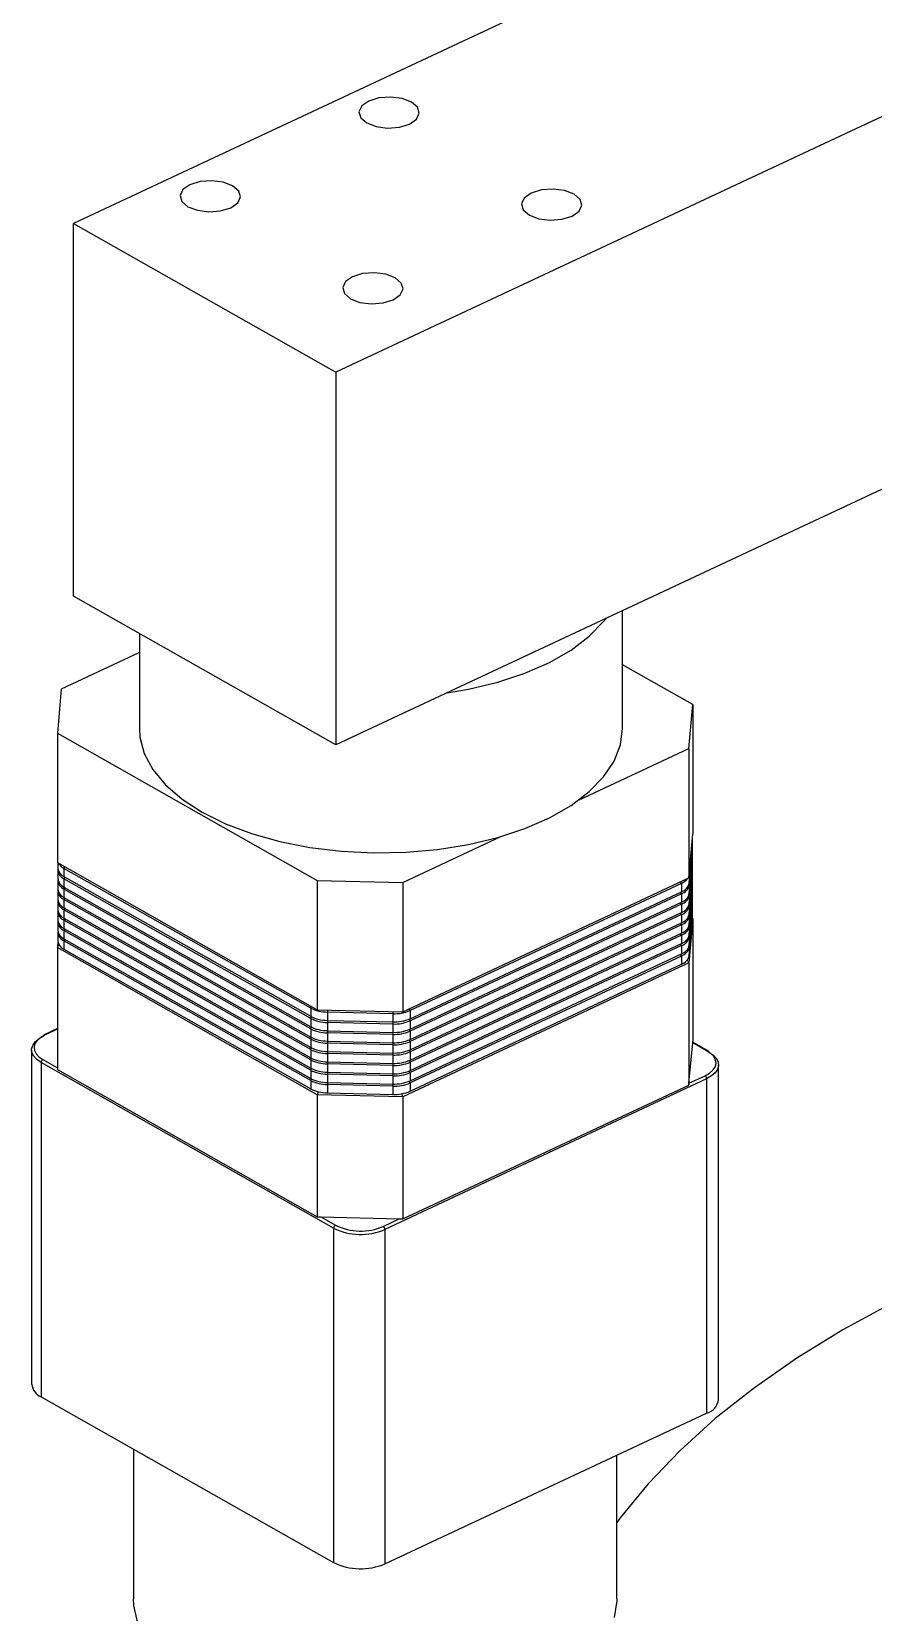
# Model space of a CAD drawing. Header units: millimetres. Extents: x 0 to 420, y 0 to 297.
# Drawn here: x 72.21 to 79.18, y 223.73 to 236.81 of the extents above; entities that cross this region are included whole.
import ezdxf

# ---------------------------------------------------------------- set-up
doc = ezdxf.new("R2010")
doc.units = ezdxf.units.MM

msp = doc.modelspace()

# ---------------------------------------------------------------- linework, layer by layer
at = {"color": 7, "linetype": 'Continuous', "lineweight": 25}
for p, q in [((83.652, 240.424), (72.554, 235.226)), ((85.825, 239.193), (74.727, 233.996)), ((85.825, 236.107), (74.727, 230.91)), ((72.554, 232.141), (72.554, 235.226)), ((72.554, 235.226), (74.727, 233.996)), ((74.727, 233.996), (74.727, 230.91)), ((74.727, 230.91), (72.554, 232.141)), ((77.1, 231.046), (77.1, 232.021)), ((73.1, 231.831), (73.1, 231.046)), ((73.1, 231.674), (72.454, 231.371)), ((77.681, 231.244), (77.1, 231.573)), ((72.454, 231.371), (72.421, 231.008)), ((77.647, 230.88), (77.681, 231.244)), ((77.681, 231.244), (77.681, 230.172)), ((72.421, 231.008), (74.573, 229.788)), ((72.421, 231.008), (72.421, 229.936)), ((76.735, 230.453), (77.647, 230.88)), ((77.647, 230.88), (77.647, 229.808)), ((75.28, 229.771), (76.091, 230.151)), ((77.647, 229.808), (77.681, 230.172)), ((77.677, 230.112), (77.651, 229.834)), ((77.677, 230.049), (77.677, 230.117)), ((77.677, 230.112), (77.677, 230.044)), ((72.421, 229.936), (74.573, 228.717)), ((72.424, 229.934), (72.424, 229.888)), ((77.651, 229.765), (77.677, 230.044)), ((77.677, 230.027), (77.651, 229.748)), ((77.651, 229.679), (77.677, 229.958)), ((77.677, 229.941), (77.651, 229.662)), ((77.677, 230.044), (77.677, 230.049)), ((77.677, 229.963), (77.677, 230.031)), ((77.677, 230.027), (77.677, 229.958)), ((77.677, 229.958), (77.677, 229.963)), ((77.677, 229.877), (77.677, 229.946)), ((77.677, 229.941), (77.677, 229.872)), ((72.424, 229.871), (72.424, 229.802)), ((72.425, 229.88), (72.425, 229.877)), ((72.425, 229.877), (72.425, 229.876)), ((74.518, 228.731), (72.476, 229.887)), ((72.476, 229.887), (72.476, 229.819)), ((72.476, 229.819), (74.518, 228.663)), ((74.518, 228.646), (72.476, 229.802)), ((72.476, 229.802), (72.476, 229.733)), ((75.28, 228.7), (77.647, 229.808)), ((77.651, 229.594), (77.677, 229.872)), ((77.677, 229.855), (77.651, 229.577)), ((77.651, 229.834), (77.651, 229.765)), ((77.677, 229.872), (77.677, 229.877)), ((77.677, 229.791), (77.677, 229.86)), ((77.677, 229.855), (77.677, 229.787)), ((72.424, 229.785), (72.424, 229.717)), ((72.424, 229.7), (72.424, 229.631)), ((72.425, 229.795), (72.425, 229.792)), ((72.425, 229.792), (72.425, 229.79)), ((72.425, 229.709), (72.425, 229.706)), ((72.425, 229.706), (72.425, 229.705)), ((72.476, 229.733), (74.518, 228.577)), ((74.518, 228.56), (72.476, 229.716)), ((72.476, 229.716), (72.476, 229.647)), ((74.573, 229.788), (74.573, 228.717)), ((74.573, 229.788), (75.28, 229.771)), ((75.28, 229.771), (75.28, 228.7)), ((77.586, 229.762), (75.341, 228.711)), ((75.341, 228.642), (77.586, 229.694)), ((77.586, 229.677), (75.341, 228.625)), ((77.586, 229.762), (77.586, 229.694)), ((77.586, 229.677), (77.586, 229.608)), ((77.651, 229.508), (77.677, 229.787)), ((77.677, 229.769), (77.651, 229.491)), ((77.651, 229.748), (77.651, 229.679)), ((77.651, 229.422), (77.677, 229.701)), ((77.677, 229.684), (77.651, 229.405)), ((77.677, 229.787), (77.677, 229.791)), ((77.677, 229.706), (77.677, 229.774)), ((77.677, 229.769), (77.677, 229.701)), ((77.677, 229.701), (77.677, 229.706)), ((77.677, 229.62), (77.677, 229.689)), ((77.677, 229.684), (77.677, 229.615)), ((72.424, 229.614), (72.424, 229.545)), ((72.425, 229.623), (72.425, 229.62)), ((72.425, 229.62), (72.425, 229.619)), ((72.425, 229.538), (72.425, 229.534)), ((72.425, 229.534), (72.425, 229.533)), ((72.476, 229.647), (74.518, 228.491)), ((74.518, 228.474), (72.476, 229.63)), ((72.476, 229.63), (72.476, 229.562)), ((72.476, 229.562), (74.518, 228.405)), ((74.518, 228.388), (72.476, 229.545)), ((72.476, 229.545), (72.476, 229.476)), ((75.341, 228.557), (77.586, 229.608)), ((77.586, 229.591), (75.341, 228.54)), ((77.586, 229.591), (77.586, 229.522)), ((77.651, 229.662), (77.651, 229.594)), ((77.651, 229.337), (77.677, 229.615)), ((77.677, 229.598), (77.651, 229.319)), ((77.651, 229.577), (77.651, 229.508)), ((77.677, 229.615), (77.677, 229.62)), ((77.677, 229.534), (77.677, 229.603)), ((77.677, 229.598), (77.677, 229.529)), ((77.677, 229.529), (77.677, 229.534)), ((72.424, 229.528), (72.424, 229.46)), ((72.424, 229.442), (72.424, 229.374)), ((72.425, 229.452), (72.425, 229.449)), ((72.425, 229.449), (72.425, 229.447)), ((72.476, 229.476), (74.518, 228.32)), ((74.518, 228.303), (72.476, 229.459)), ((72.476, 229.459), (72.476, 229.39)), ((75.341, 228.471), (77.586, 229.522)), ((77.586, 229.505), (75.341, 228.454)), ((75.341, 228.385), (77.586, 229.437)), ((77.586, 229.42), (75.341, 228.368)), ((77.586, 229.505), (77.586, 229.437)), ((77.586, 229.42), (77.586, 229.351)), ((77.681, 229.469), (77.647, 229.105)), ((77.651, 229.251), (77.677, 229.529)), ((77.677, 229.512), (77.651, 229.234)), ((77.651, 229.491), (77.651, 229.422)), ((77.651, 229.165), (77.677, 229.444)), ((77.651, 229.405), (77.651, 229.337)), ((77.677, 229.449), (77.677, 229.517)), ((77.677, 229.512), (77.677, 229.444)), ((77.677, 229.444), (77.677, 229.449)), ((77.681, 229.469), (77.681, 228.458)), ((72.425, 229.28), (72.421, 229.235)), ((72.424, 229.357), (72.424, 229.288)), ((72.425, 229.366), (72.425, 229.363)), ((72.425, 229.363), (72.425, 229.362)), ((72.476, 229.39), (74.518, 228.234)), ((74.518, 228.217), (72.476, 229.373)), ((72.476, 229.373), (72.476, 229.305)), ((72.476, 229.305), (74.518, 228.148)), ((74.518, 228.131), (72.476, 229.287)), ((72.476, 229.287), (72.476, 229.219)), ((75.341, 228.3), (77.586, 229.351)), ((77.586, 229.334), (75.341, 228.282)), ((77.586, 229.334), (77.586, 229.265)), ((77.651, 229.319), (77.651, 229.251)), ((74.573, 228.014), (72.421, 229.233)), ((72.421, 229.233), (72.421, 228.222)), ((72.476, 229.219), (74.518, 228.063)), ((75.341, 228.214), (77.586, 229.265)), ((77.586, 229.248), (75.341, 228.197)), ((75.341, 228.128), (77.586, 229.18)), ((77.586, 229.162), (75.341, 228.111)), ((77.586, 229.248), (77.586, 229.18)), ((77.586, 229.162), (77.586, 229.094)), ((77.651, 229.234), (77.651, 229.165)), ((77.647, 229.105), (75.28, 227.997)), ((75.341, 228.042), (77.586, 229.094)), ((77.647, 229.105), (77.647, 228.094)), ((74.518, 228.731), (74.518, 228.663)), ((74.518, 228.646), (74.518, 228.577)), ((74.573, 228.717), (75.28, 228.7)), ((75.197, 228.684), (74.656, 228.698)), ((74.656, 228.698), (74.656, 228.629)), ((74.656, 228.629), (75.197, 228.616)), ((75.197, 228.684), (75.197, 228.616)), ((75.341, 228.711), (75.341, 228.642)), ((75.341, 228.625), (75.341, 228.557)), ((72.421, 228.561), (72.311, 228.51)), ((74.518, 228.56), (74.518, 228.491)), ((75.197, 228.599), (74.656, 228.612)), ((74.656, 228.612), (74.656, 228.543)), ((74.656, 228.543), (75.197, 228.53)), ((75.197, 228.513), (74.656, 228.526)), ((74.656, 228.526), (74.656, 228.458)), ((75.197, 228.599), (75.197, 228.53)), ((75.197, 228.513), (75.197, 228.444)), ((75.341, 228.54), (75.341, 228.471)), ((72.208, 228.385), (72.208, 225.616)), ((74.518, 228.474), (74.518, 228.405)), ((74.518, 228.388), (74.518, 228.32)), ((74.656, 228.458), (75.197, 228.444)), ((75.197, 228.427), (74.656, 228.44)), ((74.656, 228.44), (74.656, 228.372)), ((74.656, 228.372), (75.197, 228.359)), ((75.197, 228.427), (75.197, 228.359)), ((75.341, 228.454), (75.341, 228.385)), ((75.341, 228.368), (75.341, 228.3)), ((77.649, 228.108), (77.68, 228.443)), ((77.68, 228.443), (77.681, 228.458)), ((77.811, 228.375), (77.68, 228.449)), ((77.801, 228.375), (77.68, 228.443)), ((74.708, 226.909), (72.286, 228.281)), ((72.286, 228.281), (72.286, 225.512)), ((74.518, 228.303), (74.518, 228.234)), ((75.197, 228.342), (74.656, 228.355)), ((74.656, 228.355), (74.656, 228.286)), ((74.656, 228.286), (75.197, 228.273)), ((75.197, 228.256), (74.656, 228.269)), ((74.656, 228.269), (74.656, 228.2)), ((75.197, 228.342), (75.197, 228.273)), ((75.197, 228.256), (75.197, 228.187)), ((75.341, 228.282), (75.341, 228.214)), ((77.893, 225.492), (77.893, 228.26)), ((72.421, 228.222), (74.573, 227.002)), ((74.518, 228.217), (74.518, 228.148)), ((74.518, 228.131), (74.518, 228.063)), ((74.656, 228.2), (75.197, 228.187)), ((75.197, 228.17), (74.656, 228.183)), ((74.656, 228.183), (74.656, 228.115)), ((74.656, 228.115), (75.197, 228.102)), ((75.197, 228.084), (74.656, 228.098)), ((74.656, 228.098), (74.656, 228.029)), ((77.795, 228.146), (75.132, 226.899)), ((75.197, 228.17), (75.197, 228.102)), ((75.28, 226.985), (77.647, 228.094)), ((75.341, 228.197), (75.341, 228.128)), ((75.341, 228.111), (75.341, 228.042)), ((77.647, 228.094), (77.649, 228.108)), ((77.649, 228.108), (77.782, 228.171)), ((77.795, 228.146), (77.795, 225.377)), ((75.28, 227.997), (74.573, 228.014)), ((74.573, 228.014), (74.573, 227.002)), ((74.656, 228.029), (75.197, 228.016)), ((75.197, 228.084), (75.197, 228.016)), ((75.28, 227.997), (75.28, 226.985)), ((74.573, 227.002), (74.602, 227.002)), ((74.602, 227.002), (75.251, 226.986)), ((74.602, 227.002), (74.723, 226.933)), ((75.118, 226.923), (75.251, 226.986)), ((75.251, 226.986), (75.28, 226.985)), ((74.708, 226.909), (74.708, 224.14)), ((75.132, 226.899), (75.132, 224.13)), ((72.286, 225.512), (74.708, 224.14)), ((75.132, 224.13), (77.795, 225.377)), ((73.051, 225.079), (73.051, 223.84)), ((77.051, 223.84), (77.051, 225.029))]:
    msp.add_line(p, q, dxfattribs=at)
at = {"color": 8, "linetype": 'Continuous', "lineweight": 25}
for p, q in [((72.421, 228.556), (72.32, 228.509)), ((72.301, 228.305), (72.421, 228.237))]:
    msp.add_line(p, q, dxfattribs=at)
at = {"color": 7, "linetype": 'Continuous', "lineweight": 25, "flags": 128}
for points in [[(75.352, 236.231), (75.274, 236.261), (75.179, 236.273), (75.083, 236.266), (74.999, 236.24), (74.941, 236.2), (74.917, 236.151), (74.932, 236.101), (74.982, 236.058), (75.061, 236.028), (75.155, 236.016), (75.252, 236.024), (75.335, 236.049), (75.393, 236.09), (75.417, 236.139), (75.402, 236.188), (75.352, 236.231)], [(73.872, 235.538), (73.794, 235.568), (73.699, 235.58), (73.603, 235.573), (73.519, 235.547), (73.461, 235.507), (73.438, 235.458), (73.452, 235.408), (73.502, 235.365), (73.581, 235.335), (73.676, 235.323), (73.772, 235.331), (73.856, 235.357), (73.914, 235.397), (73.937, 235.446), (73.923, 235.495), (73.872, 235.538)], [(76.698, 235.469), (76.619, 235.499), (76.524, 235.511), (76.428, 235.504), (76.344, 235.478), (76.286, 235.437), (76.263, 235.389), (76.277, 235.339), (76.328, 235.296), (76.406, 235.266), (76.501, 235.254), (76.597, 235.261), (76.681, 235.287), (76.739, 235.328), (76.762, 235.377), (76.748, 235.426), (76.698, 235.469)], [(75.218, 234.776), (75.139, 234.806), (75.045, 234.818), (74.948, 234.811), (74.865, 234.785), (74.807, 234.745), (74.783, 234.696), (74.798, 234.646), (74.848, 234.603), (74.926, 234.573), (75.021, 234.561), (75.117, 234.568), (75.201, 234.594), (75.259, 234.635), (75.283, 234.684), (75.268, 234.733), (75.218, 234.776)], [(75.647, 231.341), (75.824, 231.371), (76.066, 231.429), (76.291, 231.504), (76.494, 231.593), (76.673, 231.695), (76.823, 231.809), (76.943, 231.932), (76.963, 231.957)], [(73.1, 231.046), (73.105, 230.974), (73.141, 230.838), (73.212, 230.705), (73.317, 230.579), (73.454, 230.46), (73.62, 230.353)], [(73.62, 230.353), (73.813, 230.257), (74.028, 230.176), (74.263, 230.11), (74.512, 230.061), (74.773, 230.029), (75.038, 230.016), (75.305, 230.021), (75.569, 230.044), (75.824, 230.085), (76.066, 230.144), (76.291, 230.218), (76.494, 230.307), (76.673, 230.409), (76.823, 230.523), (76.943, 230.646), (77.03, 230.776), (77.083, 230.911), (77.1, 231.046)], [(77.677, 230.125), (77.677, 230.122), (77.677, 230.112)], [(77.677, 230.04), (77.677, 230.037), (77.677, 230.027)], [(77.677, 229.954), (77.677, 229.951), (77.677, 229.941)], [(77.651, 229.834), (77.649, 229.824), (77.648, 229.821)], [(77.677, 229.868), (77.677, 229.865), (77.677, 229.855)], [(77.677, 229.782), (77.677, 229.78), (77.677, 229.769)], [(77.677, 229.697), (77.677, 229.694), (77.677, 229.684)], [(77.677, 229.611), (77.677, 229.608), (77.677, 229.598)], [(77.677, 229.525), (77.677, 229.522), (77.677, 229.512)], [(72.286, 228.281), (72.251, 228.305), (72.226, 228.333), (72.211, 228.362), (72.208, 228.392), (72.217, 228.422), (72.237, 228.451), (72.267, 228.477), (72.306, 228.499)], [(72.32, 228.509), (72.283, 228.488), (72.255, 228.463), (72.236, 228.437), (72.228, 228.409), (72.231, 228.381), (72.245, 228.353), (72.268, 228.328), (72.301, 228.305)], [(77.782, 228.171), (77.819, 228.192), (77.847, 228.216), (77.865, 228.243), (77.873, 228.271), (77.87, 228.299), (77.857, 228.326), (77.833, 228.352), (77.801, 228.375)], [(77.815, 228.364), (77.851, 228.34), (77.876, 228.313), (77.89, 228.283), (77.893, 228.253), (77.885, 228.223), (77.865, 228.195), (77.835, 228.169), (77.795, 228.146)], [(83.449, 227.569), (83.338, 227.551), (82.779, 227.449), (82.233, 227.33), (81.702, 227.194), (81.188, 227.043), (80.691, 226.876), (80.215, 226.695), (79.761, 226.499), (79.329, 226.289), (78.923, 226.067), (78.543, 225.833), (78.191, 225.587), (77.867, 225.332), (77.574, 225.066), (77.311, 224.793), (77.08, 224.512), (77.051, 224.472)], [(73.085, 223.65), (73.053, 223.786), (73.051, 223.84)], [(77.051, 223.84), (77.051, 223.824), (77.029, 223.687)]]:
    msp.add_lwpolyline(points, dxfattribs=at)
at = {"color": 8, "linetype": 'Continuous', "lineweight": 25, "flags": 128}
for points in [[(77.677, 230.112), (77.677, 230.116), (77.676, 230.118)], [(77.677, 230.027), (77.677, 230.03), (77.676, 230.032)], [(77.677, 229.941), (77.677, 229.944), (77.676, 229.946)], [(72.425, 229.88), (72.425, 229.879), (72.425, 229.877)], [(77.651, 229.834), (77.651, 229.837), (77.65, 229.839)], [(77.677, 229.855), (77.677, 229.858), (77.676, 229.861)], [(72.425, 229.794), (72.425, 229.794), (72.425, 229.792)], [(72.425, 229.708), (72.425, 229.708), (72.425, 229.706)], [(77.677, 229.769), (77.677, 229.773), (77.676, 229.775)], [(77.677, 229.684), (77.677, 229.687), (77.676, 229.689)], [(72.425, 229.622), (72.425, 229.622), (72.425, 229.62)], [(72.425, 229.537), (72.425, 229.536), (72.425, 229.534)], [(77.677, 229.598), (77.677, 229.601), (77.676, 229.604)], [(72.425, 229.451), (72.425, 229.451), (72.425, 229.449)], [(77.677, 229.512), (77.677, 229.516), (77.676, 229.518)], [(72.425, 229.365), (72.425, 229.365), (72.425, 229.363)]]:
    msp.add_lwpolyline(points, dxfattribs=at)
at = {"color": 7, "linetype": 'Continuous', "lineweight": 25}
for centre, radius, start, end in [((72.526, 229.985), 0.109, 210.0716, 243.1725), ((72.509, 229.898), 0.0855, 186.4516, 247.3427), ((72.509, 229.812), 0.0855, 186.4516, 247.3427), ((72.508, 229.879), 0.0833, 182.0413, 247.8059), ((77.537, 229.881), 0.128, 292.3535, 323.7301), ((72.509, 229.726), 0.0855, 186.4516, 247.3427), ((72.508, 229.793), 0.0833, 182.0413, 247.8059), ((72.508, 229.707), 0.0833, 182.0413, 247.8059), ((77.555, 229.788), 0.0992, 288.4152, 346.6982), ((77.555, 229.771), 0.0992, 288.4152, 346.6982), ((77.555, 229.702), 0.0992, 288.4152, 346.6982), ((72.509, 229.641), 0.0855, 186.4516, 247.3427), ((72.509, 229.555), 0.0855, 186.4516, 247.3427), ((72.508, 229.622), 0.0833, 182.0413, 247.8059), ((77.555, 229.685), 0.0992, 288.4152, 346.6982), ((77.555, 229.617), 0.0992, 288.4152, 346.6982), ((77.555, 229.599), 0.0992, 288.4152, 346.6982), ((72.509, 229.469), 0.0855, 186.4516, 247.3427), ((72.508, 229.536), 0.0833, 182.0413, 247.8059), ((72.508, 229.45), 0.0833, 182.0413, 247.8059), ((77.555, 229.531), 0.0992, 288.4152, 346.6982), ((77.555, 229.514), 0.0992, 288.4152, 346.6982), ((77.555, 229.445), 0.0992, 288.4152, 346.6982), ((77.555, 229.428), 0.0992, 288.4152, 346.6982), ((72.509, 229.384), 0.0855, 186.4516, 247.3427), ((72.509, 229.298), 0.0855, 186.4516, 247.3427), ((72.508, 229.365), 0.0833, 182.0413, 247.8059), ((77.555, 229.359), 0.0992, 288.4152, 346.6982), ((77.555, 229.342), 0.0992, 288.4152, 346.6982), ((77.555, 229.274), 0.0992, 288.4152, 346.6982), ((77.555, 229.257), 0.0992, 288.4152, 346.6982), ((77.555, 229.188), 0.0992, 288.4152, 346.6982), ((74.656, 229.001), 0.303, 242.7761, 269.9522), ((74.656, 228.932), 0.303, 242.7761, 269.9522), ((74.656, 228.915), 0.303, 242.7761, 269.9522), ((75.211, 229.013), 0.329, 267.6437, 293.3424), ((75.211, 228.945), 0.329, 267.6437, 293.3424), ((75.211, 228.928), 0.329, 267.6437, 293.3424), ((72.317, 228.5), 0.0109, 122.4768, 186.8008), ((74.656, 228.847), 0.303, 242.7761, 269.9522), ((74.656, 228.829), 0.303, 242.7761, 269.9522), ((74.656, 228.761), 0.303, 242.7761, 269.9522), ((75.211, 228.859), 0.329, 267.6437, 293.3424), ((75.211, 228.842), 0.329, 267.6437, 293.3424), ((74.656, 228.744), 0.303, 242.7761, 269.9522), ((74.656, 228.675), 0.303, 242.7761, 269.9522), ((74.656, 228.658), 0.303, 242.7761, 269.9522), ((75.211, 228.773), 0.329, 267.6437, 293.3424), ((75.211, 228.756), 0.329, 267.6437, 293.3424), ((75.211, 228.688), 0.329, 267.6437, 293.3424), ((75.211, 228.671), 0.329, 267.6437, 293.3424), ((77.804, 228.366), 0.0111, 353.9089, 56.6021), ((72.314, 228.28), 0.0283, 118.4517, 178.391), ((74.656, 228.589), 0.303, 242.7761, 269.9522), ((74.656, 228.572), 0.303, 242.7761, 269.9522), ((74.656, 228.504), 0.303, 242.7761, 269.9522), ((75.211, 228.602), 0.329, 267.6437, 293.3424), ((75.211, 228.585), 0.329, 267.6437, 293.3424), ((74.656, 228.487), 0.303, 242.7761, 269.9522), ((74.656, 228.418), 0.303, 242.7761, 269.9522), ((74.656, 228.401), 0.303, 242.7761, 269.9522), ((75.211, 228.516), 0.329, 267.6437, 293.3424), ((75.211, 228.499), 0.329, 267.6437, 293.3424), ((75.211, 228.431), 0.329, 267.6437, 293.3424), ((75.211, 228.413), 0.329, 267.6437, 293.3424), ((77.765, 228.146), 0.0305, 0.9523, 56.079), ((74.656, 228.332), 0.303, 242.7761, 269.9522), ((75.211, 228.345), 0.329, 267.6437, 293.3424), ((74.736, 226.908), 0.0283, 118.4517, 178.391), ((74.931, 227.36), 0.475, 243.9716, 293.2241), ((75.101, 226.898), 0.0305, 0.9523, 56.079), ((74.931, 227.366), 0.509, 243.9716, 293.2241), ((72.336, 225.631), 0.128, 186.4516, 247.3427), ((77.759, 225.508), 0.136, 285.5872, 353.101), ((74.931, 224.598), 0.509, 243.9716, 293.2241)]:
    msp.add_arc(centre, radius, start, end, dxfattribs=at)
at = {"color": 8, "linetype": 'Continuous', "lineweight": 25}
for centre, radius, start, end in [((72.505, 229.887), 0.0284, 146.9383, 178.0994), ((72.505, 229.801), 0.0284, 146.9383, 178.0994), ((72.505, 229.715), 0.0284, 146.9383, 178.0994), ((77.554, 229.761), 0.0316, 1.7148, 30.4868), ((77.554, 229.676), 0.0316, 1.7148, 30.4868), ((77.636, 229.748), 0.0155, 0.3706, 28.232), ((77.636, 229.662), 0.0155, 0.3706, 28.232), ((72.505, 229.629), 0.0284, 146.9383, 178.0994), ((72.505, 229.544), 0.0284, 146.9383, 178.0994), ((77.554, 229.59), 0.0316, 1.7148, 30.4868), ((77.636, 229.576), 0.0155, 0.3706, 28.232), ((72.505, 229.458), 0.0284, 146.9383, 178.0994), ((77.554, 229.504), 0.0316, 1.7148, 30.4868), ((77.554, 229.419), 0.0316, 1.7148, 30.4868), ((77.636, 229.491), 0.0155, 0.3706, 28.232), ((77.636, 229.405), 0.0155, 0.3706, 28.232), ((72.505, 229.372), 0.0284, 146.9383, 178.0994), ((72.505, 229.287), 0.0284, 146.9383, 178.0994), ((77.554, 229.333), 0.0316, 1.7148, 30.4868), ((77.636, 229.319), 0.0155, 0.3706, 28.232), ((77.554, 229.247), 0.0316, 1.7148, 30.4868), ((77.554, 229.161), 0.0316, 1.7148, 30.4868), ((77.636, 229.234), 0.0155, 0.3706, 28.232), ((74.546, 228.73), 0.0284, 146.9383, 178.0994), ((74.546, 228.645), 0.0284, 146.7948, 178.0958), ((75.113, 228.697), 0.457, 177.7485, 179.8989), ((75.113, 228.611), 0.457, 177.7485, 179.8989), ((75.654, 228.684), 0.457, 177.7485, 179.8989), ((75.309, 228.71), 0.0316, 1.7148, 30.4868), ((75.309, 228.624), 0.0316, 1.7165, 30.5796), ((72.315, 228.501), 0.00907, 55.4191, 111.5474), ((74.546, 228.559), 0.0284, 146.7948, 178.0958), ((74.546, 228.473), 0.0284, 146.7948, 178.0958), ((75.113, 228.525), 0.457, 177.7485, 179.8989), ((75.654, 228.598), 0.457, 177.7484, 179.8989), ((75.654, 228.512), 0.457, 177.7484, 179.8989), ((75.309, 228.539), 0.0316, 1.7165, 30.5796), ((74.546, 228.387), 0.0284, 146.7948, 178.0958), ((75.113, 228.44), 0.457, 177.7485, 179.8989), ((75.113, 228.354), 0.457, 177.7485, 179.8989), ((75.654, 228.426), 0.457, 177.7484, 179.8989), ((75.654, 228.341), 0.457, 177.7484, 179.8989), ((75.309, 228.453), 0.0316, 1.7165, 30.5796), ((75.309, 228.367), 0.0316, 1.7165, 30.5796), ((77.806, 228.365), 0.0106, 63.7431, 119.2652), ((74.546, 228.302), 0.0284, 146.7948, 178.0958), ((74.546, 228.216), 0.0284, 146.7948, 178.0958), ((75.113, 228.268), 0.457, 177.7485, 179.8989), ((75.654, 228.255), 0.457, 177.7484, 179.8989), ((75.309, 228.282), 0.0316, 1.7165, 30.5796), ((74.546, 228.13), 0.0284, 146.7948, 178.0958), ((75.113, 228.183), 0.457, 177.7485, 179.8989), ((75.113, 228.097), 0.457, 177.7485, 179.8989), ((75.654, 228.169), 0.457, 177.7484, 179.8989), ((75.654, 228.084), 0.457, 177.7484, 179.8989), ((75.309, 228.196), 0.0316, 1.7165, 30.5796), ((75.309, 228.11), 0.0316, 1.7165, 30.5796)]:
    msp.add_arc(centre, radius, start, end, dxfattribs=at)
at = {"color": 7, "linetype": 'Continuous', "lineweight": 25}
for centre, major_axis, ratio, start_param, end_param in [((77.661, 229.465), (0.0189, 0.0099), 0.767276, 5.901716, 6.514554), ((72.441, 229.237), (0.0189, 0.0099), 0.767276, 1.416617, 2.760123), ((77.628, 229.11), (0.0173, -0.0122), 0.747906, 0.483777, 1.830369), ((74.583, 228.024), (0.0055, 0.0198), 0.375284, 0.845098, 2.20608), ((75.272, 228.007), (-0.0042, 0.0201), 0.298945, 4.100573, 5.46251)]:
    msp.add_ellipse(centre, major_axis=major_axis, ratio=ratio, start_param=start_param, end_param=end_param, dxfattribs=at)

doc.saveas('drawing.dxf')
